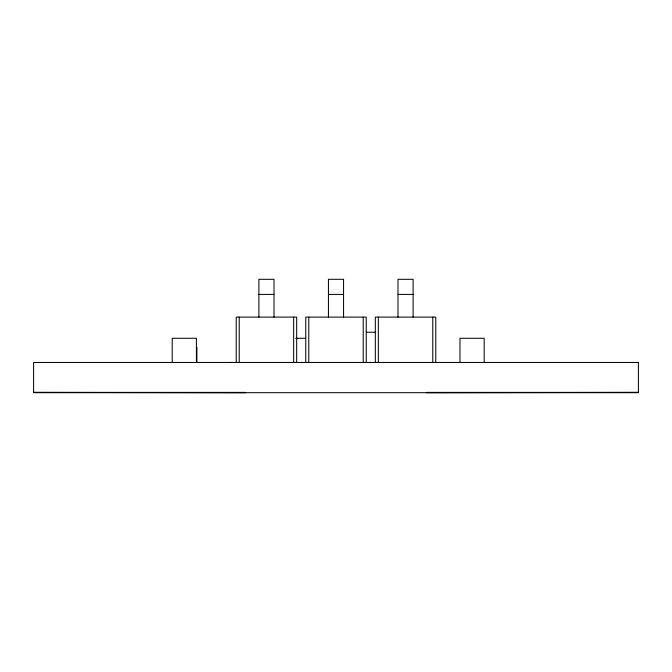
<?xml version="1.0" encoding="UTF-8"?>
<svg xmlns="http://www.w3.org/2000/svg" width="672" height="672" viewBox="0 0 672 672"><rect width="100%" height="100%" fill="white"/><g stroke="black" fill="none" stroke-linecap="round" stroke-linejoin="round"><path stroke-width="1.01" d="M258.888 294.42L274.008 294.42M328.44 294.42L343.56 294.42M397.992 294.42L413.112 294.42M366.282 332.22L375.715 332.22M295.68 338.268L305.76 338.268M229.555 362.46L235.78 362.485M484.176 362.46L484.176 338.268L459.984 338.268L459.984 362.46M435.792 362.46L435.792 317.1L375.312 317.1L375.312 362.46M432.768 317.1L432.768 362.46M413.112 317.1L413.112 279.3L397.992 279.3L397.992 317.1M378.336 317.1L378.336 362.46M366.24 362.46L366.24 317.1L305.76 317.1L305.76 362.46M363.216 317.1L363.216 362.46M343.56 317.1L343.56 279.3L328.44 279.3L328.44 317.1M308.784 317.1L308.784 362.46M296.688 362.46L296.688 317.1L236.208 317.1L236.208 362.46M293.664 317.1L293.664 362.46M274.008 317.1L274.008 279.3L258.888 279.3L258.888 317.1M239.232 317.1L239.232 362.46M196.896 347.34L196.896 362.46M196.4 362.46L196.4 338.268L172.208 338.268L172.208 362.46M426.72 392.398L426.283 392.7L638.4 392.398L426.72 392.398M638.4 362.46L33.6 362.46L33.6 392.7L638.4 392.7L638.4 362.46M245.28 392.398L33.6 392.398L245.717 392.7L245.28 392.398"/></g></svg>
